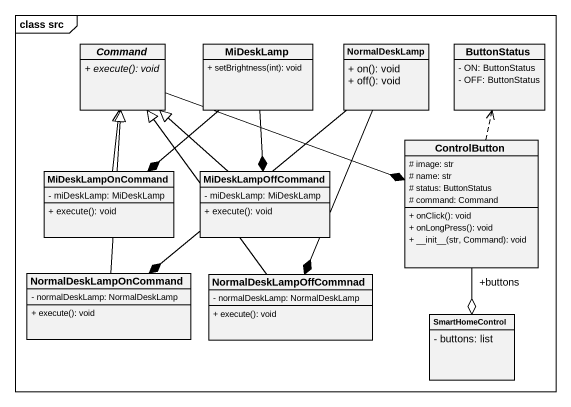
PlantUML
@startuml
mainframe class src
hide circle
hide empty members
skinparam classAttributeIconSize 0
abstract class Command {
  {abstract} + execute(): void
}
class MiDeskLamp {
  + setBrightness(int): void
}
class NormalDeskLamp {
  + on(): void
  + off(): void
}
class ButtonStatus {
  - ON: ButtonStatus
  - OFF: ButtonStatus
}
class ControlButton {
  # image: str
  # name: str
  # status: ButtonStatus
  # command: Command
  + onClick(): void
  + onLongPress(): void
  + ~__init~__(str, Command): void
}
class MiDeskLampOnCommand {
  - miDeskLamp: MiDeskLamp
  + execute(): void
}
class MiDeskLampOffCommand {
  - miDeskLamp: MiDeskLamp
  + execute(): void
}
class NormalDeskLampOnCommand {
  - normalDeskLamp: NormalDeskLamp
  + execute(): void
}
class NormalDeskLampOffCommnad {
  - normalDeskLamp: NormalDeskLamp
  + execute(): void
}
class SmartHomeControl {
  - buttons: list
}
Command -right-* ControlButton
MiDeskLamp --* MiDeskLampOnCommand
MiDeskLamp --* MiDeskLampOffCommand
NormalDeskLamp --* NormalDeskLampOnCommand
NormalDeskLamp --* NormalDeskLampOffCommnad
ControlButton .up.> ButtonStatus
ControlButton "+buttons" --o SmartHomeControl
MiDeskLampOnCommand -up-|> Command
MiDeskLampOffCommand -up-|> Command
NormalDeskLampOnCommand -up-|> Command
NormalDeskLampOffCommnad -up-|> Command
@enduml
